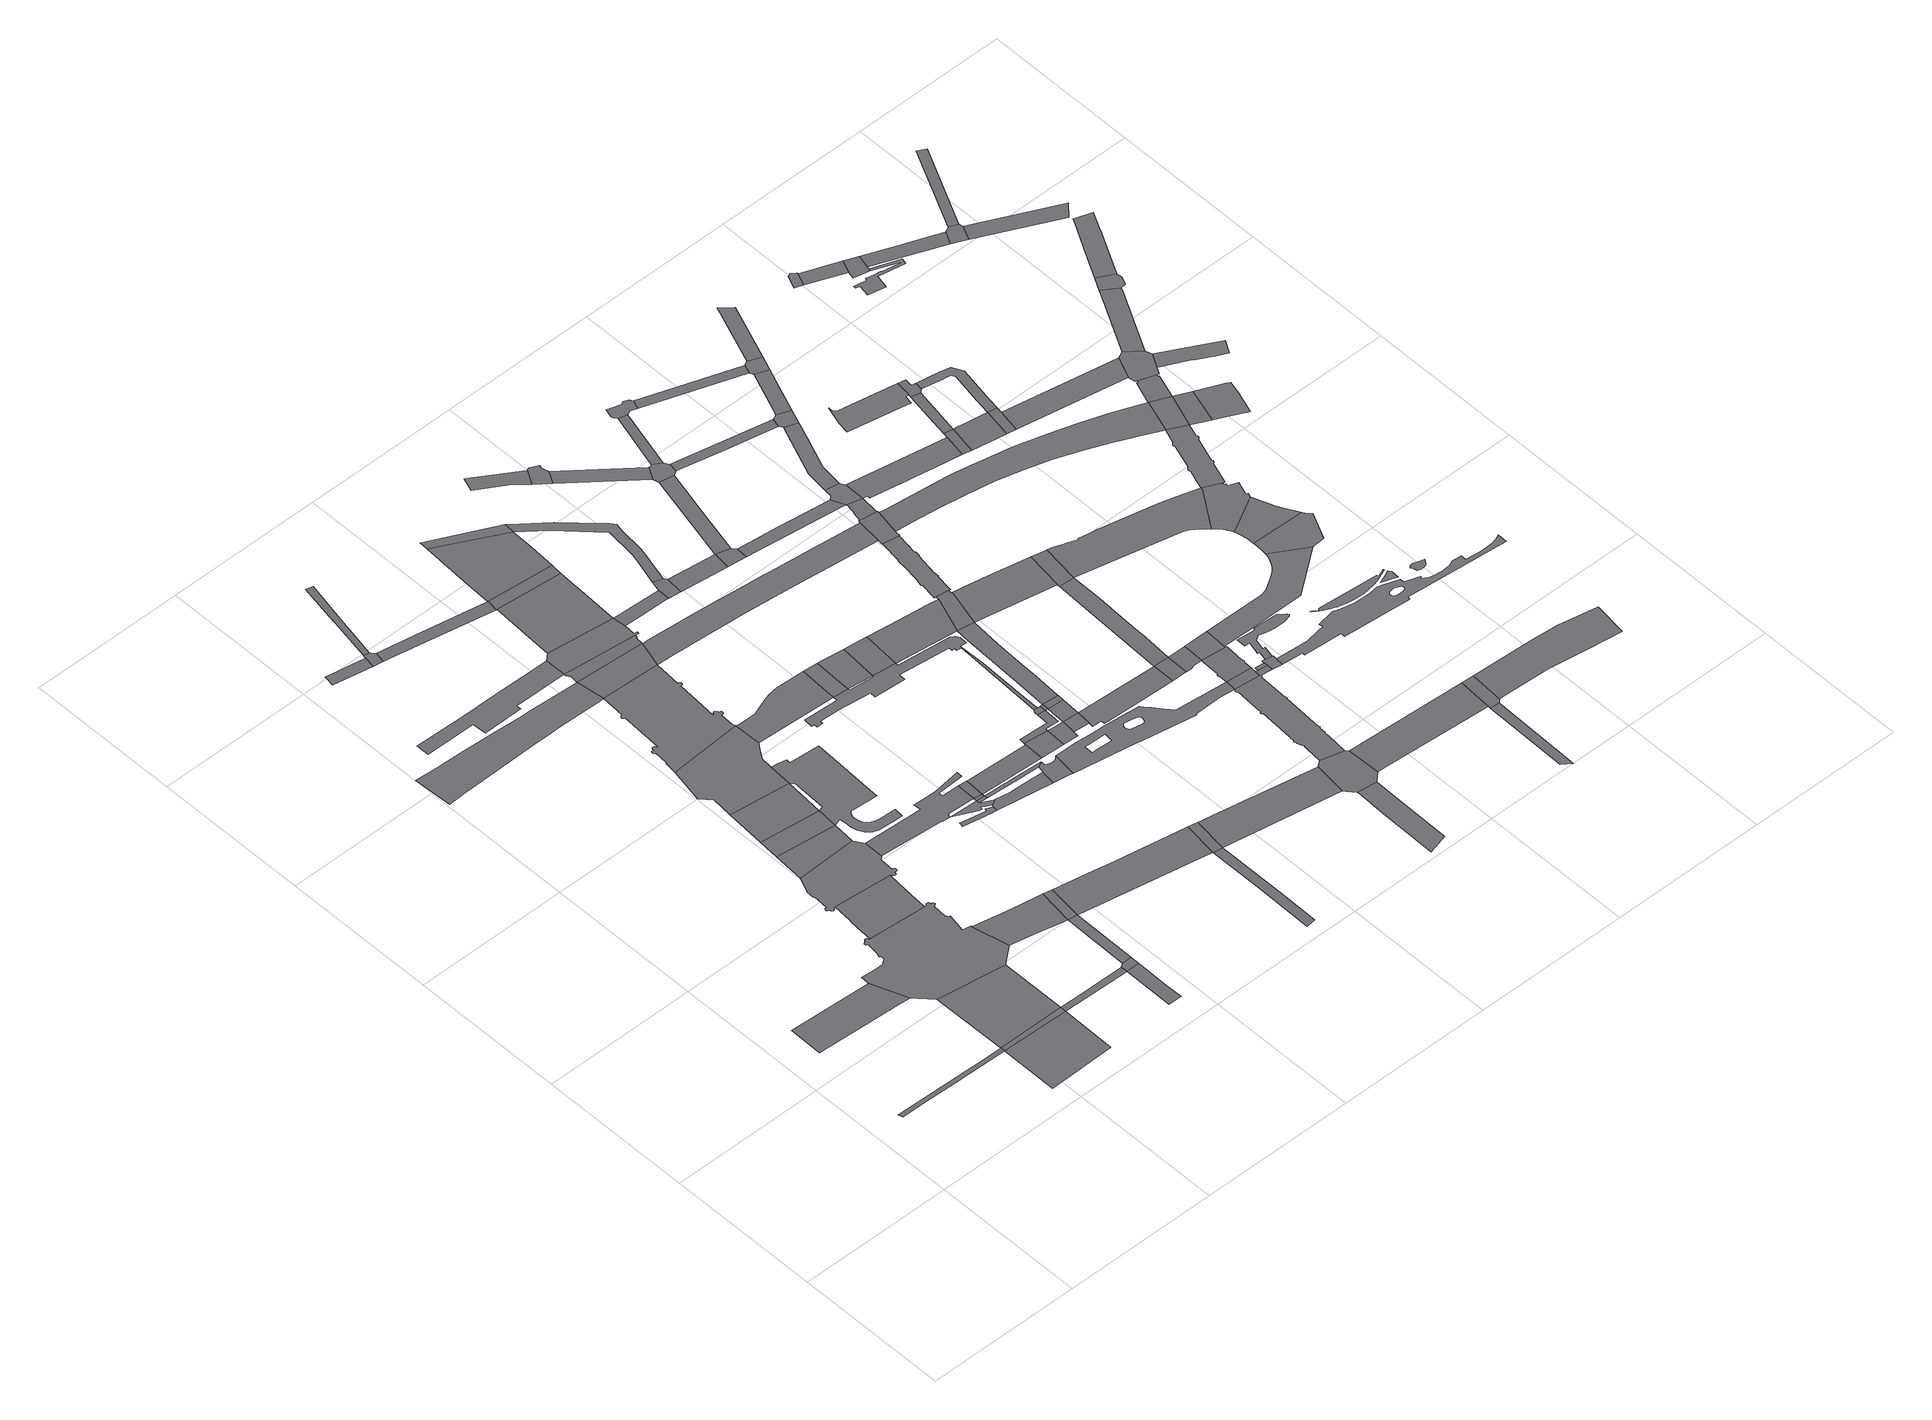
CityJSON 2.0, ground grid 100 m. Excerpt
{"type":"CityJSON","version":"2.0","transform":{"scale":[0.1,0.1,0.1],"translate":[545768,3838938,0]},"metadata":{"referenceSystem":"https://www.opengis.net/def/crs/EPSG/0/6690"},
"CityObjects":{
"road1":{"type":"Road","attributes":{"RoadStructureAttribute.sectionType":"1"},"geometry":[{"type":"MultiSurface","lod":"1","boundaries":[[[0,1,2,3,4,5,6,7,8,9]]]}]},
"road2":{"type":"Road","attributes":{"RoadStructureAttribute.sectionType":"1"},"geometry":[{"type":"MultiSurface","lod":"1","boundaries":[[[10,11,12,13,14,15,16,17,18]]]}]},
"road3":{"type":"Road","attributes":{"function":"2","RoadStructureAttribute.sectionType":"1"},"geometry":[{"type":"MultiSurface","lod":"1","boundaries":[[[8,19,20,21,22,23]]]}]},
"road4":{"type":"Road","geometry":[{"type":"MultiSurface","lod":"1","boundaries":[[[9,8,23,24]]]}]},
"road5":{"type":"Road","attributes":{"function":"2","RoadStructureAttribute.sectionType":"1"},"geometry":[{"type":"MultiSurface","lod":"1","boundaries":[[[25,26,27,9,24,28]]]}]},
"road6":{"type":"Road","geometry":[{"type":"MultiSurface","lod":"1","boundaries":[[[29,30,31,32,33,34,35,36,37,38,39,40,41,42,43,44,45,46,47,48,49,50,51,52,53,54,55,56,57,18,17,25,28,58,59,60,61,62,63,64,65,66,67,68,69,70,71,72,73,74,75,76,77,78,79,80,81,82,83,84,85,86,87,88,89,90]]]}]},
"road7":{"type":"Road","attributes":{"function":"2","RoadStructureAttribute.sectionType":"7"},"geometry":[{"type":"MultiSurface","lod":"1","boundaries":[[[91,92,93,94,95,90,89,96,97,98,99]]]}]},
"road8":{"type":"Road","attributes":{"RoadStructureAttribute.sectionType":"1"},"geometry":[{"type":"MultiSurface","lod":"1","boundaries":[[[100,101,24,23,102,103,104]]]}]},
"road9":{"type":"Road","attributes":{"function":"1","RoadStructureAttribute.sectionType":"7"},"geometry":[{"type":"MultiSurface","lod":"1","boundaries":[[[105,106,107,108,109,110,111,112,113,114,115,116,117,118,119,120]]]}]},
"road10":{"type":"Road","attributes":{"RoadStructureAttribute.sectionType":"1"},"geometry":[{"type":"MultiSurface","lod":"1","boundaries":[[[121,122,123,124,125,126,127]]]}]},
"road11":{"type":"Road","geometry":[{"type":"MultiSurface","lod":"1","boundaries":[[[128,129,130,131,132,133,134,135,136,137,138,139,140,141,142,143,144,145,146,147,148,149,150,151,152,153,154,155,156,91,99,157,158,159,160,161,162,163,164,165,166,167,168,169,170,171,172,173,174,175,176,177,178,179,180,181,182]]]}]},
"road12":{"type":"Road","attributes":{"function":"2","RoadStructureAttribute.sectionType":"1"},"geometry":[{"type":"MultiSurface","lod":"1","boundaries":[[[183,129,128,184]]]}]},
"road13":{"type":"Road","attributes":{"RoadStructureAttribute.sectionType":"1"},"geometry":[{"type":"MultiSurface","lod":"1","boundaries":[[[185,186,187,188,189,190,191,192,193,194,195,196,197,198,199,200]]]}]},
"road14":{"type":"Road","geometry":[{"type":"MultiSurface","lod":"1","boundaries":[[[201,202,203,127,126,204,205,206,207,208]]]}]},
"road15":{"type":"Road","attributes":{"RoadStructureAttribute.sectionType":"1"},"geometry":[{"type":"MultiSurface","lod":"1","boundaries":[[[103,209,210,211,212]]]}]},
"road16":{"type":"Road","geometry":[{"type":"MultiSurface","lod":"1","boundaries":[[[213,183,184,214]]]}]},
"road17":{"type":"Road","attributes":{"function":"3","RoadStructureAttribute.sectionType":"1"},"geometry":[{"type":"MultiSurface","lod":"1","boundaries":[[[215,216,217,61,60,218,219,220,221,222,223]]]}]},
"road18":{"type":"Road","geometry":[{"type":"MultiSurface","lod":"1","boundaries":[[[224,104,103,212,225]]]}]},
"road19":{"type":"Road","attributes":{"function":"2","RoadStructureAttribute.sectionType":"1"},"geometry":[{"type":"MultiSurface","lod":"1","boundaries":[[[226,213,214,227]]]}]},
"road20":{"type":"Road","attributes":{"RoadStructureAttribute.sectionType":"1"},"geometry":[{"type":"MultiSurface","lod":"1","boundaries":[[[228,229,230,231,201,208,232,233]]]}]},
"road21":{"type":"Road","attributes":{"RoadStructureAttribute.sectionType":"1"},"geometry":[{"type":"MultiSurface","lod":"1","boundaries":[[[234,235,224,225,236]]]}]},
"road22":{"type":"Road","geometry":[{"type":"MultiSurface","lod":"1","boundaries":[[[237,238,239,240,226,227,241,242,243,244]]]}]},
"road23":{"type":"Road","geometry":[{"type":"MultiSurface","lod":"1","boundaries":[[[223,222,234,236,245]]]}]},
"road24":{"type":"Road","attributes":{"RoadStructureAttribute.sectionType":"1"},"geometry":[{"type":"MultiSurface","lod":"1","boundaries":[[[246,205,204,247,248,249]]]}]},
"road25":{"type":"Road","geometry":[{"type":"MultiSurface","lod":"1","boundaries":[[[250,251,252,253,254,255,256,257,258,259,260,261,262,263,264,265,266,267,268,269,270,271,272,273,274,275,276,277,241,227,278,279,214,184]]]}]},
"road26":{"type":"Road","attributes":{"function":"2","RoadStructureAttribute.sectionType":"7"},"geometry":[{"type":"MultiSurface","lod":"1","boundaries":[[[119,280,281,282,283,284,285,286,287,288,289,290,291,292,293,294,295,296,297,298,299,300,301,302,303,304,305,306,307,308,309,310,311,312,313,238,237,314,315,316,317,318,319,320,321,322,323,324,325,326,327,328,329,330,331,332,333,334,335,336,337,338,339,340,341,342,343]]]}]},
"road27":{"type":"Road","geometry":[{"type":"MultiSurface","lod":"1","boundaries":[[[344,345,346,347,348,349,350,182,181,351,352,353,354,355,356,357,358,359,360,361]]]}]},
"road28":{"type":"Road","geometry":[{"type":"MultiSurface","lod":"1","boundaries":[[[120,119,343,362]]]}]},
"road29":{"type":"Road","geometry":[{"type":"MultiSurface","lod":"1","boundaries":[[[363,364,365,366,367,368,369,370,371]]]}]},
"road30":{"type":"Road","attributes":{"function":"2","RoadStructureAttribute.sectionType":"7"},"geometry":[{"type":"MultiSurface","lod":"1","boundaries":[[[199,372,373,374,375,376,377,378,120,362,379,380,381]]]}]},
"road31":{"type":"Road","geometry":[{"type":"MultiSurface","lod":"1","boundaries":[[[382,383,384,385,386,387,388,389,390,391,392]]]}]},
"road32":{"type":"Road","geometry":[{"type":"MultiSurface","lod":"1","boundaries":[[[393,200,199,381,394,395,396,397,398,399]]]}]},
"road33":{"type":"Road","attributes":{"function":"3","RoadStructureAttribute.sectionType":"1"},"geometry":[{"type":"MultiSurface","lod":"1","boundaries":[[[400,401,402,403,404,245,236,405,406,407]]]}]},
"road34":{"type":"Road","geometry":[{"type":"MultiSurface","lod":"1","boundaries":[[[392,391,408,409]]]}]},
"road35":{"type":"Road","attributes":{"RoadStructureAttribute.sectionType":"1"},"geometry":[{"type":"MultiSurface","lod":"1","boundaries":[[[360,392,409,410]]]}]},
"road36":{"type":"Road","geometry":[{"type":"MultiSurface","lod":"1","boundaries":[[[361,360,410,411]]]}]},
"road37":{"type":"Road","attributes":{"function":"2","RoadStructureAttribute.sectionType":"1"},"geometry":[{"type":"MultiSurface","lod":"1","boundaries":[[[412,413,393,399,414,415]]]}]},
"road38":{"type":"Road","attributes":{"RoadStructureAttribute.sectionType":"1"},"geometry":[{"type":"MultiSurface","lod":"1","boundaries":[[[416,417,418,419,420,421,237,244,422,423]]]}]},
"road39":{"type":"Road","geometry":[{"type":"MultiSurface","lod":"1","boundaries":[[[249,248,412,415,424]]]}]},
"road40":{"type":"Road","attributes":{"RoadStructureAttribute.sectionType":"1"},"geometry":[{"type":"MultiSurface","lod":"1","boundaries":[[[425,426,427,389,388,371,370,428,429,430]]]}]},
"road41":{"type":"Road","attributes":{"RoadStructureAttribute.sectionType":"1"},"geometry":[{"type":"MultiSurface","lod":"1","boundaries":[[[431,432,433,434,435,436]]]}]},
"road42":{"type":"Road","geometry":[{"type":"MultiSurface","lod":"1","boundaries":[[[437,438,439,440,409,408,441,442,443,444,445]]]}]},
"road43":{"type":"Road","attributes":{"function":"2","RoadStructureAttribute.sectionType":"1"},"geometry":[{"type":"MultiSurface","lod":"1","boundaries":[[[446,447,448,249,424,449,450,451]]]}]},
"road44":{"type":"Road","attributes":{"RoadStructureAttribute.sectionType":"1"},"geometry":[{"type":"MultiSurface","lod":"1","boundaries":[[[452,411,410,453,454]]]}]},
"road45":{"type":"Road","geometry":[{"type":"MultiSurface","lod":"1","boundaries":[[[455,446,451,456]]]}]},
"road46":{"type":"Road","attributes":{"RoadStructureAttribute.sectionType":"1"},"geometry":[{"type":"MultiSurface","lod":"1","boundaries":[[[457,458,399,398,459,460,461,462]]]}]},
"road47":{"type":"Road","geometry":[{"type":"MultiSurface","lod":"1","boundaries":[[[423,422,463,464]]]}]},
"road48":{"type":"Road","geometry":[{"type":"MultiSurface","lod":"1","boundaries":[[[407,406,431,436,465]]]}]},
"road49":{"type":"Road","geometry":[{"type":"MultiSurface","lod":"1","boundaries":[[[466,467,468,469,470,471,472,473,474,475,476,445,444,477,478,430,429,479,480,481]]]}]},
"road50":{"type":"Road","geometry":[{"type":"MultiSurface","lod":"1","boundaries":[[[422,482,483,484,485,486,487,488,489,490,491,492,493,494,495,496,497,498,499,500,501,502,503,504,505,506,507,508,509,510,511,512,513,514,515,516,463]]]}]},
"road51":{"type":"Road","attributes":{"RoadStructureAttribute.sectionType":"1"},"geometry":[{"type":"MultiSurface","lod":"1","boundaries":[[[517,518,464,463,513,519]]]}]},
"road52":{"type":"Road","geometry":[{"type":"MultiSurface","lod":"1","boundaries":[[[520,521,462,461,522,523,524,525,526,527]]]}]},
"road53":{"type":"Road","geometry":[{"type":"MultiSurface","lod":"1","boundaries":[[[528,454,453,529,530]]]}]},
"road54":{"type":"Road","attributes":{"RoadStructureAttribute.sectionType":"1"},"geometry":[{"type":"MultiSurface","lod":"1","boundaries":[[[531,532,533,534,535,536,537,538,539,456,451,540,541,542,543,520,527]]]}]},
"road55":{"type":"Road","geometry":[{"type":"MultiSurface","lod":"1","boundaries":[[[544,545,546,528,530,547,548,549]]]}]},
"road56":{"type":"Road","geometry":[{"type":"MultiSurface","lod":"1","boundaries":[[[519,513,512,550]]]}]},
"road57":{"type":"Road","attributes":{"RoadStructureAttribute.sectionType":"1"},"geometry":[{"type":"MultiSurface","lod":"1","boundaries":[[[530,529,551,552,553]]]}]},
"road58":{"type":"Road","attributes":{"RoadStructureAttribute.sectionType":"1"},"geometry":[{"type":"MultiSurface","lod":"1","boundaries":[[[524,523,554,555]]]}]},
"road59":{"type":"Road","attributes":{"function":"1","RoadStructureAttribute.sectionType":"7"},"geometry":[{"type":"MultiSurface","lod":"1","boundaries":[[[556,557,558,559,560,561,562,563,564,565,566,362,343,567,568,569,570,571,572,573]]]}]},
"road60":{"type":"Road","geometry":[{"type":"MultiSurface","lod":"1","boundaries":[[[501,574,544,549,575,502]]]}]},
"road61":{"type":"Road","attributes":{"function":"3","RoadStructureAttribute.sectionType":"1"},"geometry":[{"type":"MultiSurface","lod":"1","boundaries":[[[576,577,465,436,578,579,580]]]}]},
"road62":{"type":"Road","attributes":{"RoadStructureAttribute.sectionType":"1"},"geometry":[{"type":"MultiSurface","lod":"1","boundaries":[[[581,582,583,584,585,586]]]}]},
"road63":{"type":"Road","geometry":[{"type":"MultiSurface","lod":"1","boundaries":[[[553,552,587,588,589]]]}]},
"road64":{"type":"Road","geometry":[{"type":"MultiSurface","lod":"1","boundaries":[[[575,549,590,591]]]}]},
"road65":{"type":"Road","attributes":{"RoadStructureAttribute.sectionType":"1"},"geometry":[{"type":"MultiSurface","lod":"1","boundaries":[[[590,553,589,592]]]}]},
"road66":{"type":"Road","geometry":[{"type":"MultiSurface","lod":"1","boundaries":[[[591,590,592,593]]]}]},
"road67":{"type":"Road","geometry":[{"type":"MultiSurface","lod":"1","boundaries":[[[594,595,596,586,585,597,598,599,600,601,602]]]}]},
"road68":{"type":"Road","geometry":[{"type":"MultiSurface","lod":"1","boundaries":[[[555,554,603,604,605]]]}]},
"road69":{"type":"Road","geometry":[{"type":"MultiSurface","lod":"1","boundaries":[[[606,607,608,609,550,512,610,611]]]}]},
"road70":{"type":"Road","geometry":[{"type":"MultiSurface","lod":"1","boundaries":[[[612,613,614,615,616,617,618,619,620,621,622,623,624,625,626,627,628,629,630,481,480,631,632,633],[634,635,636,637,638,639,640,641,642,643,644,645,646,647,648,649,650,651,652,653,654],[655,656,657,658,659,660,661,662,663,664,665,666]]]}]},
"road71":{"type":"Road","attributes":{"RoadStructureAttribute.sectionType":"1"},"geometry":[{"type":"MultiSurface","lod":"1","boundaries":[[[610,667,668,669,591,593,670,671,672,673,674]]]}]},
"road72":{"type":"Road","attributes":{"RoadStructureAttribute.sectionType":"1"},"geometry":[{"type":"MultiSurface","lod":"1","boundaries":[[[675,676,677,678,679,680,681]]]}]},
"road73":{"type":"Road","attributes":{"RoadStructureAttribute.sectionType":"1"},"geometry":[{"type":"MultiSurface","lod":"1","boundaries":[[[682,683,589,588,684,685,686,687,688,689,690]]]}]},
"road74":{"type":"Road","attributes":{"RoadStructureAttribute.sectionType":"1"},"geometry":[{"type":"MultiSurface","lod":"1","boundaries":[[[691,692,555,605,693,694]]]}]},
"road75":{"type":"Road","attributes":{"RoadStructureAttribute.sectionType":"1"},"geometry":[{"type":"MultiSurface","lod":"1","boundaries":[[[598,597,695,696]]]}]},
"road76":{"type":"Road","geometry":[{"type":"MultiSurface","lod":"1","boundaries":[[[697,698,611,610,674,699,700,701]]]}]},
"road77":{"type":"Road","geometry":[{"type":"MultiSurface","lod":"1","boundaries":[[[702,580,579,703,675,681,704,705,706]]]}]},
"road78":{"type":"Road","attributes":{"RoadStructureAttribute.sectionType":"1"},"geometry":[{"type":"MultiSurface","lod":"1","boundaries":[[[707,708,604,603,709,710,711,712]]]}]},
"road79":{"type":"Road","geometry":[{"type":"MultiSurface","lod":"1","boundaries":[[[713,714,715,716,717,696,695,691,694,718,719,720,721,722,723]]]}]},
"road80":{"type":"Road","attributes":{"RoadStructureAttribute.sectionType":"7"},"geometry":[{"type":"MultiSurface","lod":"1","boundaries":[[[724,725,726,727,728,729,730,731,732,733,734,697,701,735,736,737,738,739,740,741,742,743,744,745,746,747]]]}]},
"road81":{"type":"Road","geometry":[{"type":"MultiSurface","lod":"1","boundaries":[[[748,690,689,749,750]]]}]},
"road82":{"type":"Road","attributes":{"RoadStructureAttribute.sectionType":"1"},"geometry":[{"type":"MultiSurface","lod":"1","boundaries":[[[751,713,723,752,753]]]}]},
"road83":{"type":"Road","geometry":[{"type":"MultiSurface","lod":"1","boundaries":[[[754,755,616,756,757,758,759,760,761,762,763,764,765,766,767,768,769,770,771,772,773,774,775,776,777,702,706,778,779,780,781,782,783,784,785,786,787,788,789,790,791,792,793,794,795,796,797,798,799]]]}]},
"road84":{"type":"Road","attributes":{"RoadStructureAttribute.sectionType":"1"},"geometry":[{"type":"MultiSurface","lod":"1","boundaries":[[[800,801,802,699,674,803,804,805]]]}]},
"road85":{"type":"Road","attributes":{"RoadStructureAttribute.sectionType":"1"},"geometry":[{"type":"MultiSurface","lod":"1","boundaries":[[[750,749,806,807,808,809]]]}]},
"road86":{"type":"Road","geometry":[{"type":"MultiSurface","lod":"1","boundaries":[[[810,573,572,811,812,724,747,813,814,815,816,817,818]]]}]},
"road87":{"type":"Road","geometry":[{"type":"MultiSurface","lod":"1","boundaries":[[[617,616,755,819,754,820]]]}]},
"road88":{"type":"Road","attributes":{"RoadStructureAttribute.sectionType":"1"},"geometry":[{"type":"MultiSurface","lod":"1","boundaries":[[[821,822,823,824,748,750,825,826,827,828,829]]]}]},
"road89":{"type":"Road","attributes":{"RoadStructureAttribute.sectionType":"7"},"geometry":[{"type":"MultiSurface","lod":"1","boundaries":[[[808,830,831,832,833,834,835,836,617,820,837,838,839,840,841,842,843]]]}]},
"road90":{"type":"Road","geometry":[{"type":"MultiSurface","lod":"1","boundaries":[[[844,845,846,847,848,849,751,753,850,851,852,853,854,855,856]]]}]},
"road91":{"type":"Road","attributes":{"RoadStructureAttribute.sectionType":"7"},"geometry":[{"type":"MultiSurface","lod":"1","boundaries":[[[711,857,858,859,860,818,817,861,862,863,864,865]]]}]},
"road92":{"type":"Road","geometry":[{"type":"MultiSurface","lod":"1","boundaries":[[[866,867,868,869,712,711,865,870,871]]]}]},
"road93":{"type":"Road","attributes":{"RoadStructureAttribute.sectionType":"1"},"geometry":[{"type":"MultiSurface","lod":"1","boundaries":[[[721,720,872,873,874]]]}]},
"road94":{"type":"Road","geometry":[{"type":"MultiSurface","lod":"1","boundaries":[[[809,808,843,875,876]]]}]},
"road95":{"type":"Road","geometry":[{"type":"MultiSurface","lod":"1","boundaries":[[[877,878,799,879]]]}]},
"road96":{"type":"Road","attributes":{"function":"3","RoadStructureAttribute.sectionType":"1"},"geometry":[{"type":"MultiSurface","lod":"1","boundaries":[[[705,704,880,881,882]]]}]},
"road97":{"type":"Road","geometry":[{"type":"MultiSurface","lod":"1","boundaries":[[[883,879,799,798,884,885,886,887,888,889]]]}]},
"road98":{"type":"Road","geometry":[{"type":"MultiSurface","lod":"1","boundaries":[[[890,805,804,821,829,891]]]}]},
"road99":{"type":"Road","attributes":{"RoadStructureAttribute.sectionType":"1"},"geometry":[{"type":"MultiSurface","lod":"1","boundaries":[[[892,893,894,866,871,895,896,897]]]}]},
"road100":{"type":"Road","attributes":{"RoadStructureAttribute.sectionType":"1"},"geometry":[{"type":"MultiSurface","lod":"1","boundaries":[[[898,899,900,901,902,903,904,905,906,907,908,909,910,911,912,913,914,915,916,917,918,919,920,921,889,888]]]}]},
"road101":{"type":"Road","attributes":{"RoadStructureAttribute.sectionType":"1"},"geometry":[{"type":"MultiSurface","lod":"1","boundaries":[[[854,853,922,923]]]}]},
"road102":{"type":"Road","attributes":{"RoadStructureAttribute.sectionType":"1"},"geometry":[{"type":"MultiSurface","lod":"1","boundaries":[[[924,925,926,927]]]}]},
"road103":{"type":"Road","geometry":[{"type":"MultiSurface","lod":"1","boundaries":[[[928,929,874,873,930,892,897,931]]]}]},
"road104":{"type":"Road","attributes":{"RoadStructureAttribute.sectionType":"1"},"geometry":[{"type":"MultiSurface","lod":"1","boundaries":[[[932,870,865,933,934,935,936,937,938,939,940]]]}]},
"road105":{"type":"Road","geometry":[{"type":"MultiSurface","lod":"1","boundaries":[[[941,882,881,942,924,927,943,944,945,946]]]}]},
"road106":{"type":"Road","attributes":{"RoadStructureAttribute.sectionType":"1"},"geometry":[{"type":"MultiSurface","lod":"1","boundaries":[[[947,928,931,948]]]}]},
"road107":{"type":"Road","attributes":{"RoadStructureAttribute.sectionType":"1"},"geometry":[{"type":"MultiSurface","lod":"1","boundaries":[[[949,950,951,952,953,954,955,956,957,958,959,876,875,960,961,962,963,964]]]}]},
"road108":{"type":"Road","attributes":{"RoadStructureAttribute.sectionType":"1"},"geometry":[{"type":"MultiSurface","lod":"1","boundaries":[[[965,966,967,968,969,970,971,972,973,974,975,976,977,978,979,980,891,829,981,982,983,984,985,986,987,988]]]}]},
"road109":{"type":"Road","geometry":[{"type":"MultiSurface","lod":"1","boundaries":[[[989,923,922,947,948,990]]]}]},
"road110":{"type":"Road","geometry":[{"type":"MultiSurface","lod":"1","boundaries":[[[991,992,993,994,995,996,997,998,999,1000,1001]]]}]},
"road111":{"type":"Road","geometry":[{"type":"MultiSurface","lod":"1","boundaries":[[[1002,940,939,1003,1004]]]}]},
"road112":{"type":"Road","attributes":{"function":"1","RoadStructureAttribute.sectionType":"7"},"geometry":[{"type":"MultiSurface","lod":"1","boundaries":[[[1005,1006,1007,1008,1009,1010,1011,1012,1013,1014,1015,1016,1017,815,814,1018,1019,1020,1021,1022,1023,1024,1025,1026,1027,1028,1029,1030,1031,1032]]]}]},
"road113":{"type":"Road","geometry":[{"type":"MultiSurface","lod":"1","boundaries":[[[1033,1034,1035,1036,1037,1038,1039,1040,1041,1042,1043,1044,1045,1046,1047,1048,1049,1050,1051,1052,1053,1054,1055,1056,1057,1058]]]}]},
"road114":{"type":"Road","attributes":{"RoadStructureAttribute.sectionType":"1"},"geometry":[{"type":"MultiSurface","lod":"1","boundaries":[[[1059,1060,989,990,1061]]]}]},
"road115":{"type":"Road","attributes":{"RoadStructureAttribute.sectionType":"1"},"geometry":[{"type":"MultiSurface","lod":"1","boundaries":[[[1062,1063,1002,1004,1064,1065]]]}]},
"road116":{"type":"Road","attributes":{"RoadStructureAttribute.sectionType":"1"},"geometry":[{"type":"MultiSurface","lod":"1","boundaries":[[[1066,1067,1068,1069,1004,1003,1070,1071,1072]]]}]},
"road117":{"type":"Road","geometry":[{"type":"MultiSurface","lod":"1","boundaries":[[[1073,1074,1075,1076,1077,1078,1079,1080,1081,1082,1083,1084,1085,1086,1087,1088,1089,1090,1091,1092,1093,1094,1095,1096,1097,1098,1099,1100,1101,1102,1103,1104,1105,1106,1107,1108,1109,1110,886,885,1111,1112,1113,1114,1115,1116,1117],[1118,1119,1120,1121,1122,1123,1124,1125,1126,1127,1128,1129,1130,1131,1132,1133,1134,1135,1136,1137,1138,1139,1140,1141,1142,1143,1144,1145]]]}]},
"road118":{"type":"Road","geometry":[{"type":"MultiSurface","lod":"1","boundaries":[[[1146,1147,1001,1000,1062,1065,1148,1149]]]}]},
"road119":{"type":"Road","attributes":{"function":"3","RoadStructureAttribute.sectionType":"1"},"geometry":[{"type":"MultiSurface","lod":"1","boundaries":[[[1150,1151,946,945,1152,1153,1154,1155]]]}]},
"road120":{"type":"Road","geometry":[{"type":"MultiSurface","lod":"1","boundaries":[[[1072,1071,1156,1157,1158]]]}]},
"road121":{"type":"Road","geometry":[{"type":"MultiSurface","lod":"1","boundaries":[[[1159,1160,1161,1162,1163]]]}]},
"road122":{"type":"Road","geometry":[{"type":"MultiSurface","lod":"1","boundaries":[[[1164,1165,1166,949,964,1167,1168,1169,1170]]]}]},
"road123":{"type":"Road","geometry":[{"type":"MultiSurface","lod":"1","boundaries":[[[1171,988,987,1172,1173,1174,1175,1176,1177,1178,1179,1180,1181,1182,1183,1184,1185,1186,1187,1188,1189,1190]]]}]},
"road124":{"type":"Road","attributes":{"RoadStructureAttribute.sectionType":"1"},"geometry":[{"type":"MultiSurface","lod":"1","boundaries":[[[1191,1192,1193,1194,1195,1196,1149,1148,1197,1198,1199,1200,1201,1202,1072,1158]]]}]},
"road125":{"type":"Road","attributes":{"RoadStructureAttribute.sectionType":"1"},"geometry":[{"type":"MultiSurface","lod":"1","boundaries":[[[1203,1204,1205,1177,1176,1206,1207,1208,1209,1164,1170]]]}]},
"road126":{"type":"Road","geometry":[{"type":"MultiSurface","lod":"1","boundaries":[[[1210,1211,1212,1213,1214,1215,1216,1217,1218,1219,1220,1221,1222,1223,1224,1225]]]}]},
"road127":{"type":"Road","attributes":{"RoadStructureAttribute.sectionType":"7"},"geometry":[{"type":"MultiSurface","lod":"1","boundaries":[[[1031,1226,1227,1228,1229,1230,1231,1232,1233,1234,1235,1236,1237,1238,1239,1240,1171,1190,1241,1242,1243,1244,1245,1246,1247,1248,1249,1250,1251,1252,1253,1254,1255]]]}]},
"road128":{"type":"Road","geometry":[{"type":"MultiSurface","lod":"1","boundaries":[[[1256,1257,1258,1259,1260,1261,1262]]]}]},
"road129":{"type":"Road","attributes":{"RoadStructureAttribute.sectionType":"1"},"geometry":[{"type":"MultiSurface","lod":"1","boundaries":[[[1157,1156,1263,1264]]]}]},
"road130":{"type":"Road","attributes":{"RoadStructureAttribute.sectionType":"1"},"geometry":[{"type":"MultiSurface","lod":"1","boundaries":[[[1265,1266,1261,1260,1267,1268]]]}]},
"road131":{"type":"Road","geometry":[{"type":"MultiSurface","lod":"1","boundaries":[[[1032,1031,1255,1269]]]}]},
"road132":{"type":"Road","attributes":{"function":"1","RoadStructureAttribute.sectionType":"7"},"geometry":[{"type":"MultiSurface","lod":"1","boundaries":[[[1270,1269,1255,1271,1272,1273,1274]]]}]},
"road133":{"type":"Road","geometry":[{"type":"MultiSurface","lod":"1","boundaries":[[[1268,1267,1275,1276,1277,1278,1279,1280]]]}]},
"road134":{"type":"Road","geometry":[{"type":"MultiSurface","lod":"1","boundaries":[[[1281,1282,1283,1284,1285,1286,1287,1288,1289,1290,1291,1292,1293,1294,1295,1278,1277]]]}]},
"road135":{"type":"Road","attributes":{"RoadStructureAttribute.sectionType":"7"},"geometry":[{"type":"MultiSurface","lod":"1","boundaries":[[[1296,1297,1298,1032,1269,1299,1300,1301]]]}]},
"road136":{"type":"Road","geometry":[{"type":"MultiSurface","lod":"1","boundaries":[[[1302,1303,1274,1273,1304,1305,1306,1307,1308,1309]]]}]},
"road137":{"type":"Road","geometry":[{"type":"MultiSurface","lod":"1","boundaries":[[[1310,1264,1263,1311,1296,1301,1312,1313,1314,1315]]]}]},
"road138":{"type":"Road","attributes":{"RoadStructureAttribute.sectionType":"1"},"geometry":[{"type":"MultiSurface","lod":"1","boundaries":[[[1316,1317,1280,1279,1318,1319]]]}]},
"road139":{"type":"Road","attributes":{"RoadStructureAttribute.sectionType":"1"},"geometry":[{"type":"MultiSurface","lod":"1","boundaries":[[[1314,1313,1320,1321,1322,1323,1324,1325,1326]]]}]},
"road140":{"type":"Road","attributes":{"RoadStructureAttribute.sectionType":"1"},"geometry":[{"type":"MultiSurface","lod":"1","boundaries":[[[1327,1328,1310,1315,1329,1330,1331,1332]]]}]},
"road141":{"type":"Road","geometry":[{"type":"MultiSurface","lod":"1","boundaries":[[[1333,1334,1335,1319,1318,1336,1337,1338,1339]]]}]},
"road142":{"type":"Road","geometry":[{"type":"MultiSurface","lod":"1","boundaries":[[[1340,1327,1332,1341,1342,1343,1344]]]}]},
"road143":{"type":"Road","attributes":{"RoadStructureAttribute.sectionType":"1"},"geometry":[{"type":"MultiSurface","lod":"1","boundaries":[[[1345,1333,1339,1346]]]}]},
"road144":{"type":"Road","attributes":{"RoadStructureAttribute.sectionType":"1"},"geometry":[{"type":"MultiSurface","lod":"1","boundaries":[[[1337,1336,1347,1348]]]}]},
"road145":{"type":"Road","attributes":{"RoadStructureAttribute.sectionType":"1"},"geometry":[{"type":"MultiSurface","lod":"1","boundaries":[[[1349,1350,1351,1352,1340,1344,1353,1354,1355,1356]]]}]}
},
"vertices":[
[774,557,0],[685,559,0],[391,566,0],[198,571,0],[207,542,0],[381,538,0],[576,533,0],[774,528,0],[935,527,0],[935,554,0],
[209,1413,0],[203,1189,0],[209,1189,0],[768,1160,0],[783,1160,0],[818,1157,0],[823,1157,0],[831,1157,0],[746,1385,0],
[933,168,0],[933,149,0],[1367,159,0],[1370,460,0],[1372,516,0],
[1372,555,0],
[931,1049,0],[932,1014,0],[935,560,0],[1373,986,0],
[968,1621,0],[967,1627,0],[965,1631,0],[962,1635,0],[956,1635,0],[951,1634,0],[946,1631,0],[944,1627,0],[944,1621,0],[939,1621,0],[935,1620,0],[930,1617,0],[928,1613,0],[927,1608,0],[928,1604,0],[932,1598,0],[938,1596,0],[930,1502,0],[923,1502,0],[923,1488,0],[930,1488,0],[929,1459,0],[912,1448,0],[896,1436,0],[831,1438,0],[765,1442,0],[748,1443,0],[747,1412,0],[747,1398,0],[1378,990,0],[1413,1019,0],[1483,1076,0],[1432,1313,0],[1433,1321,0],[1379,1332,0],[1404,1452,0],[1388,1452,0],[1388,1466,0],[1380,1466,0],[1388,1563,0],[1393,1563,0],[1397,1564,0],[1402,1568,0],[1404,1571,0],[1404,1574,0],[1404,1578,0],[1401,1583,0],[1396,1586,0],[1388,1587,0],[1388,1591,0],[1388,1595,0],[1387,1599,0],[1385,1602,0],[1380,1604,0],[1375,1605,0],[1372,1604,0],[1369,1602,0],[1367,1601,0],[1364,1598,0],[1363,1591,0],[1350,1593,0],[977,1619,0],
[999,1919,0],[989,1791,0],[989,1785,0],[984,1724,0],[977,1624,0],[1358,1711,0],[1359,1729,0],[1361,1757,0],[1372,1888,0],
[1450,554,0],[1448,554,0],[1449,515,0],[1813,507,0],[1810,550,0],
[1019,4072,0],[794,4085,0],[739,4087,0],[564,4097,0],[344,4110,0],[126,4120,0],[4,4127,0],[15,3875,0],[136,3881,0],[356,3885,0],[621,3890,0],[741,3889,0],[841,3890,0],[1119,3883,0],[1148,3882,0],[1127,4066,0],
[420,4968,0],[299,4990,0],[255,4999,0],[173,5014,0],[162,4944,0],[412,4897,0],[425,4967,0],
[1398,2211,0],[1010,2199,0],[968,2102,0],[964,2062,0],[964,2060,0],[964,2048,0],[972,2047,0],[964,1947,0],[960,1947,0],[957,1947,0],[953,1947,0],[949,1943,0],[948,1940,0],[947,1935,0],[948,1931,0],[950,1927,0],[957,1924,0],[964,1923,0],[964,1917,0],[964,1912,0],[967,1908,0],[970,1905,0],[973,1903,0],[977,1903,0],[982,1905,0],[985,1907,0],[986,1908,0],[988,1913,0],[989,1920,0],[1382,1887,0],[1382,1881,0],[1383,1878,0],[1386,1873,0],[1390,1871,0],[1397,1871,0],[1402,1873,0],[1404,1875,0],[1406,1879,0],[1407,1889,0],[1418,1888,0],[1421,1889,0],[1423,1890,0],[1426,1893,0],[1427,1901,0],[1427,1907,0],[1422,1912,0],[1418,1913,0],[1411,1914,0],[1417,2009,0],[1427,2010,0],[1427,2021,0],[1431,2021,0],[1435,2021,0],[1435,2025,0],[1437,2151,0],
[1025,2401,0],[1410,2357,0],
[1116,4294,0],[947,4296,0],[737,4298,0],[511,4301,0],[182,4307,0],[182,4222,0],[511,4220,0],[513,4156,0],[514,4129,0],[739,4130,0],[771,4130,0],[771,4160,0],[1024,4159,0],[1110,4158,0],[1115,4158,0],[1117,4294,0],
[430,4991,0],[427,4978,0],[426,4972,0],[476,4886,0],[489,4957,0],[485,4961,0],[469,4979,0],[464,4985,0],
[1811,176,0],[1895,175,0],[1895,275,0],[1897,507,0],
[1036,2537,0],[1421,2492,0],
[1724,1257,0],[1583,1284,0],[1483,1303,0],[1580,1060,0],[1705,1033,0],[1742,1022,0],[1813,1007,0],[1842,1001,0],[1872,1231,0],
[1835,567,0],[1898,566,0],
[1056,2796,0],[1442,2751,0],
[537,5557,0],[492,5324,0],[483,5274,0],[482,5269,0],[522,5266,0],[580,5545,0],
[1842,997,0],[1835,570,0],[1901,992,0],
[1523,3254,0],[1055,3224,0],[1008,3002,0],[1067,2936,0],[1454,2902,0],[1461,2982,0],[1501,3041,0],[1528,3080,0],
[1931,1220,0],
[731,4912,0],[732,4838,0],[1176,4753,0],[1185,4826,0],
[1459,2372,0],[1464,2337,0],[1462,2292,0],[1470,2254,0],[1493,2215,0],[1525,2185,0],[1560,2173,0],[1698,2164,0],[1720,2164,0],[1724,2224,0],[1707,2224,0],[1622,2228,0],[1597,2231,0],[1562,2245,0],[1537,2270,0],[1524,2300,0],[1519,2330,0],[1522,2345,0],[1531,2360,0],[1536,2370,0],[1546,2375,0],[1556,2375,0],[1558,2375,0],[1720,2364,0],[1745,2844,0],[1549,2859,0],[1551,2885,0],[1496,2899,0],[1467,2729,0],[1455,2502,0],
[1146,3848,0],[1137,3726,0],[1129,3726,0],[1124,3722,0],[1122,3719,0],[1119,3714,0],[1120,3709,0],[1123,3705,0],[1128,3701,0],[1135,3701,0],[1117,3425,0],[1107,3426,0],[1107,3431,0],[1106,3436,0],[1104,3440,0],[1100,3442,0],[1094,3442,0],[1088,3441,0],[1084,3437,0],[1082,3432,0],[1081,3423,0],[1075,3424,0],[1069,3423,0],[1066,3420,0],[1064,3416,0],[1064,3411,0],[1064,3406,0],[1067,3403,0],[1073,3400,0],[1077,3400,0],[1070,3312,0],[1069,3305,0],[1062,3305,0],[1062,3292,0],[1522,3268,0],[1517,3269,0],[1517,3276,0],[1522,3366,0],[1531,3365,0],[1536,3366,0],[1540,3371,0],[1541,3378,0],[1541,3383,0],[1538,3387,0],[1532,3390,0],[1523,3390,0],[1524,3399,0],[1522,3404,0],[1519,3408,0],[1513,3410,0],[1508,3409,0],[1503,3407,0],[1499,3401,0],[1498,3395,0],[1490,3396,0],[1510,3670,0],[1518,3669,0],[1523,3671,0],[1528,3675,0],[1529,3682,0],[1527,3691,0],[1520,3694,0],[1512,3694,0],[1526,3868,0],
[1977,2124,0],[1976,2151,0],[2150,2161,0],[2153,2199,0],[1973,2172,0],[1823,2180,0],[1824,2132,0],[1849,1991,0],[1849,1986,0],[1896,1983,0],[1899,1988,0],[1904,2000,0],[1907,2002,0],[1913,2007,0],[1914,2008,0],[2069,2000,0],[2085,1998,0],[2088,2119,0],
[1575,4039,0],
[2078,1898,0],[2072,1882,0],[1938,1910,0],[1908,1916,0],[1907,1909,0],[1903,1886,0],[2085,1853,0],[2114,1849,0],[2118,1880,0],
[1115,4142,0],[1123,4142,0],[1123,4137,0],[1125,4137,0],[1125,4128,0],[1132,4127,0],[1130,4099,0],[1580,4092,0],[1587,4091,0],[1587,4107,0],
[1903,1981,0],[2049,1912,0],[2061,1907,0],[2064,1913,0],[2070,1924,0],[2091,1913,0],[2126,1896,0],[2164,1913,0],[2160,1915,0],[2083,1952,0],[2084,1973,0],
[1156,4331,0],[1612,4105,0],[1613,4119,0],[1596,4121,0],[1592,4125,0],[1596,4196,0],[1588,4278,0],
[2665,1084,0],[2444,1124,0],[2319,1145,0],[2192,1169,0],[2023,1202,0],[1911,990,0],[2746,836,0],[2775,1063,0],
[2140,1949,0],[2141,1969,0],
[2141,1988,0],
[2145,2116,0],
[1182,4752,0],[1166,4516,0],[1601,4520,0],[1612,4713,0],
[2052,3302,0],[1879,3311,0],[1814,3302,0],[1772,3289,0],[1662,3248,0],[1545,3251,0],[2049,3053,0],[2062,3301,0],
[1617,4787,0],
[2348,1894,0],[2300,1896,0],[2258,1898,0],[2250,1827,0],[2475,1791,0],[2485,1885,0],
[2746,830,0],[2745,486,0],[2740,92,0],[2802,99,0],[2805,338,0],[2808,824,0],
[2451,1952,0],[2347,1959,0],[2291,1963,0],[2261,1964,0],[2290,1940,0],[2331,1938,0],[2333,1938,0],[2498,1929,0],[2532,1947,0],
[1213,5330,0],[1194,4989,0],[1185,4829,0],[1628,4964,0],[1633,5095,0],[1633,5108,0],
[2156,2115,0],[2554,1967,0],[2558,2096,0],
[1217,5390,0],[1641,5179,0],
[1906,4263,0],[1593,4278,0],[1715,4192,0],[1885,4187,0],[1904,4185,0],[1906,4264,0],
[2146,3044,0],[2156,3294,0],
[2837,1051,0],
[2607,1915,0],[2601,1910,0],[2592,1906,0],[2575,1905,0],[2559,1907,0],[2548,1911,0],[2543,1913,0],[2536,1919,0],[2532,1922,0],[2530,1927,0],[2531,1934,0],[2495,1894,0],[2493,1892,0],[2570,1776,0],[2600,1770,0],[2618,1927,0],
[2049,3024,0],[2007,3027,0],[1822,3035,0],[1818,2974,0],[1837,2973,0],[1838,2953,0],[1875,2951,0],[1875,2971,0],[2005,2964,0],[2055,2960,0],[2215,2940,0],[2213,2900,0],[2416,2890,0],[2418,2934,0],[2748,2897,0],[2748,2873,0],[2766,2872,0],[2766,2855,0],[2796,2850,0],[2767,2252,0],[2789,2252,0],[2793,2405,0],[2803,2692,0],[2798,2862,0],[2840,2861,0],[2843,2875,0],[2843,2913,0],[2830,2935,0],[2807,2952,0],[2460,2991,0],[2461,3007,0],[2310,3025,0],[2305,3017,0],[2300,3016,0],[2155,3033,0],
[2236,3285,0],[2189,3291,0],[2331,3273,0],
[1923,4327,0],[1914,4292,0],[1911,4185,0],[1984,4176,0],[1997,4290,0],[1995,4293,0],[1989,4301,0],[1983,4310,0],
[2560,2110,0],[2710,1960,0],[2714,2089,0],
[2039,4524,0],[2045,4548,0],[2065,4725,0],[2076,4773,0],[2048,4807,0],[2019,4833,0],[1843,5012,0],[1656,5167,0],[1647,5174,0],[1785,4985,0],[2008,4755,0],[1986,4555,0],[1977,4524,0],
[2756,2213,0],[2753,2135,0],[2563,2145,0],[2716,2107,0],[2803,2105,0],[2807,2210,0],
[2482,3254,0],
[2806,1955,0],[2809,1989,0],[2821,2083,0],
[2293,4139,0],[2307,4251,0],
[3019,3894,0],[2773,3922,0],[2475,3956,0],[2432,3961,0],[2400,3964,0],[2227,3981,0],[1997,4004,0],[1912,4013,0],[1800,4022,0],[1634,4035,0],[1584,4038,0],[1634,3863,0],[1866,3848,0],[2144,3826,0],[2427,3796,0],[3010,3732,0],[3012,3732,0],[3030,3893,0],
[2757,2237,0],[2809,2251,0],
[2929,1034,0],[2859,1047,0],[2816,822,0],[3559,694,0],[3585,911,0],
[1719,5568,0],[1710,5574,0],[1680,5486,0],[1853,5377,0],[1946,5298,0],[1998,5389,0],
[2912,1982,0],[2916,1982,0],[2923,2077,0],
[2827,2208,0],[2827,2250,0],
[2930,2200,0],
[2932,2242,0],
[2018,5397,0],[2006,5392,0],[2005,5392,0],[2032,5226,0],[2077,5304,0],[2067,5339,0],[2065,5346,0],[2070,5363,0],[2073,5372,0],
[2416,4124,0],[2420,4200,0],[2398,4226,0],
[2937,3199,0],[2859,3210,0],[2857,3210,0],[2632,3236,0],[2865,2960,0],[2950,3195,0],
[3036,1693,0],[3373,1633,0],[3378,1641,0],[3553,1643,0],[3652,1632,0],[3657,1701,0],[3319,1734,0],[3275,1788,0],[3273,1790,0],[3235,1838,0],[3207,1873,0],[3194,1888,0],[3119,1896,0],[2952,1913,0],[2937,1912,0],[2885,1914,0],[2874,1914,0],[2819,1919,0],[2767,1923,0],[2770,1740,0],[2776,1739,0],[2999,1700,0],[3036,1807,0],[3031,1818,0],[3031,1822,0],[3031,1829,0],[3035,1840,0],[3045,1849,0],[3055,1852,0],[3082,1847,0],[3099,1844,0],[3130,1838,0],[3140,1830,0],[3145,1821,0],[3147,1811,0],[3146,1809,0],[3144,1800,0],[3138,1790,0],[3127,1784,0],[3118,1783,0],[3077,1791,0],[3070,1792,0],[3047,1797,0],[2917,1832,0],[2915,1807,0],[2829,1811,0],[2827,1811,0],[2778,1813,0],[2779,1848,0],[2780,1868,0],[2820,1866,0],[2845,1865,0],[2861,1864,0],[2895,1863,0],[2920,1861,0],
[2858,2870,0],[2850,2693,0],[2835,2405,0],[2933,2253,0],[2943,2424,0],[2949,2571,0],[2958,2741,0],[2974,2943,0],
[3612,631,0],[3612,624,0],[3606,423,0],[3598,40,0],[3728,75,0],[3733,350,0],[3739,617,0],
[2951,2075,0],[2927,2077,0],[2913,1950,0],[2975,1946,0],[2975,1939,0],[2974,1924,0],[3261,1910,0],[3452,1905,0],[3454,2050,0],
[2452,4845,0],[2375,4528,0],[2472,4529,0],[2545,4826,0],
[2441,4882,0],[2487,4962,0],
[2954,3217,0],[2953,3206,0],[3040,3185,0],[3032,3184,0],[3036,3206,0],
[3624,939,0],[3575,675,0],[3793,667,0],[3786,884,0],[3770,901,0],
[2698,4168,0],[2425,4200,0],[3033,4049,0],[3037,4048,0],[3071,4039,0],[3029,4126,0],
[2513,4969,0],[2508,4964,0],[2500,4962,0],[2499,4961,0],[2493,4960,0],[2561,4836,0],[2571,4842,0],[2574,4844,0],[2584,4904,0],[2581,4904,0],[2564,4933,0],
[3013,3697,0],[2992,3552,0],[2989,3551,0],[2984,3517,0],[2986,3515,0],[2965,3370,0],[2961,3369,0],[2955,3335,0],[2960,3334,0],[2944,3231,0],[2942,3220,0],[3047,3205,0],[3047,3207,0],[3048,3216,0],[3049,3220,0],[3063,3319,0],[3067,3318,0],[3071,3353,0],[3068,3354,0],[3091,3502,0],[3096,3502,0],[3101,3535,0],[3095,3537,0],[3117,3681,0],
[3454,2051,0],[3551,1903,0],[3553,2047,0],
[2614,5336,0],[2567,4943,0],[2670,5321,0],
[3820,1649,0],[3822,1615,0],[3652,1627,0],[3647,1625,0],[3644,1620,0],[3648,1611,0],[3652,1607,0],[3643,1455,0],[3640,1418,0],[3635,1415,0],[3633,1408,0],[3636,1400,0],[3640,1398,0],[3625,1142,0],[3619,1137,0],[3618,1134,0],[3619,1127,0],[3623,1123,0],[3622,1112,0],[3633,1084,0],[3641,1083,0],[3634,1069,0],[3634,1061,0],[3633,1041,0],[3782,1043,0],[3781,1054,0],[3781,1060,0],[3781,1070,0],[3787,1069,0],[3789,1114,0],[3793,1118,0],[3795,1120,0],[3795,1123,0],[3792,1130,0],[3790,1133,0],[3807,1390,0],[3810,1393,0],[3812,1399,0],[3812,1404,0],[3807,1410,0],[3818,1598,0],[3824,1604,0],[3824,1610,0],[3823,1613,0],[3897,1602,0],[3900,1639,0],
[3232,3149,0],[3215,3152,0],[3158,3163,0],[3471,2844,0],[3488,2840,0],[3523,3088,0],
[3586,1902,0],[3618,1908,0],[3668,1907,0],[3673,2046,0],
[3034,3909,0],[3015,3731,0],[3010,3698,0],[3120,3681,0],[3125,3718,0],[3155,3878,0],[3157,3891,0],[3150,3892,0],[3044,3908,0],
[3819,1619,0],[3823,1686,0],
[3488,2825,0],[3476,2552,0],[3462,2237,0],[3459,2136,0],[3567,2240,0],[3570,2324,0],[3574,2433,0],[3582,2613,0],[3586,2819,0],
[3668,1901,0],[3667,1891,0],[3661,1777,0],[3655,1773,0],[3651,1766,0],[3655,1758,0],[3659,1756,0],[3826,1746,0],[3832,1752,0],[3833,1756,0],[3830,1764,0],[3828,1766,0],[3835,1892,0],[3827,1892,0],
[2716,5408,0],[2700,5400,0],[2611,5427,0],[2594,5369,0],[2602,5356,0],[2606,5349,0],[2684,5329,0],[2687,5330,0],[2697,5336,0],[2741,5321,0],[2761,5375,0],[2751,5396,0],[2718,5410,0],
[3071,4035,0],[3062,3988,0],[3059,3970,0],[3055,3971,0],[3159,3957,0],[3157,3957,0],[3159,3974,0],[3162,3989,0],[3166,4016,0],
[3060,4195,0],[3054,4145,0],[3050,4142,0],[3042,4136,0],[3166,4152,0],[3148,4180,0],
[2894,4773,0],[3198,4711,0],[3214,4768,0],
[3828,1901,0],[3833,2045,0],
[3839,1672,0],[3837,1649,0],[3900,1667,0],
[3850,665,0],[4553,617,0],[4567,840,0],
[3901,1684,0],[3951,1594,0],[3963,1593,0],[3966,1645,0],[3969,1670,0],[3963,1671,0],[3920,1681,0],
[3610,3070,0],[3620,3068,0],
[3212,4685,0],[3152,4535,0],[3077,4344,0],[3166,4329,0],[3249,4536,0],[3295,4653,0],
[3967,1689,0],[3981,1745,0],[3964,1749,0],[3980,1816,0],[4016,1840,0],[4046,1827,0],[4079,1821,0],[4120,1816,0],[4155,1814,0],[4180,1815,0],[4201,1817,0],[4213,1821,0],[4232,1827,0],[4242,1838,0],[4234,1850,0],[4192,1882,0],[4032,1890,0],[4031,1877,0],[3909,1888,0],[3908,1829,0],[3942,1827,0],[3922,1743,0],[3936,1741,0],[3924,1695,0],
[3354,5105,0],[3374,5162,0],
[4552,595,0],[4540,42,0],[4598,0,0],[4613,593,0],
[3248,4782,0],[3218,4767,0],[3201,4705,0],[3332,4748,0],
[3699,4053,0],[3177,4013,0],[3197,4008,0],[3196,3993,0],[3430,3950,0],[3482,3941,0],[3596,3920,0],[3773,3888,0],[3800,4034,0],
[4649,835,0],[4553,606,0],[4622,603,0],[4634,614,0],[4634,617,0],[4649,836,0],
[3365,5077,0],[3449,5045,0],
[4455,2249,0],[4448,2223,0],[4436,2192,0],[4423,2168,0],[4409,2148,0],[4390,2129,0],[4365,2108,0],[4318,2080,0],[4277,2056,0],[4248,2045,0],[4222,2043,0],[3859,1901,0],[4042,1899,0],[4382,1897,0],[4587,2050,0],[4673,2114,0],
[4533,2837,0],[4527,2839,0],[4447,2865,0],[4390,2883,0],[4298,2907,0],[4220,2926,0],[3929,2991,0],[3926,2992,0],[3892,2998,0],[3802,3015,0],[3799,3007,0],[3764,3019,0],[3725,3034,0],[3723,3035,0],[3654,3061,0],[3648,3062,0],[3596,2817,0],[3674,2799,0],[4244,2669,0],[4277,2654,0],[4304,2637,0],[4334,2613,0],[4368,2583,0],[4532,2826,0],
[3404,5175,0],[3488,5142,0],
[3851,4511,0],[3514,4576,0],[3496,4586,0],[3486,4599,0],[3486,4626,0],[3451,4505,0],[3438,4430,0],[3834,4353,0],[3843,4405,0],[3865,4402,0],[3879,4505,0],
[3806,4069,0],[3831,3877,0],[3864,4058,0],
[4752,3493,0],[4729,3503,0],[4711,3511,0],[4551,3575,0],[4363,3640,0],[4177,3698,0],[4007,3744,0],[3801,3790,0],[3656,3818,0],[3604,3825,0],[3426,3848,0],[3198,3873,0],[3164,3877,0],[3130,3719,0],[3193,3712,0],[3242,3707,0],[3407,3686,0],[3595,3658,0],[3768,3627,0],[3943,3581,0],[4099,3535,0],[4272,3469,0],[4420,3406,0],[4601,3323,0],[4671,3287,0],[4680,3283,0],[4688,3279,0],[4760,3490,0],
[4335,1774,0],[4359,1756,0],[4378,1744,0],[4400,1731,0],[4416,1724,0],[4442,1712,0],[4467,1702,0],[4494,1694,0],[4524,1687,0],[4564,1681,0],[4592,1678,0],[4616,1677,0],[4642,1677,0],[4667,1679,0],[4685,1682,0],[4717,1687,0],[4753,1697,0],[4776,1706,0],[4795,1713,0],[4836,1731,0],[4835,1736,0],[4784,1715,0],[4779,1728,0],[4386,1761,0],[4379,1750,0],[4347,1772,0],
[3557,5569,0],[3543,5534,0],[3631,5508,0],
[3863,4387,0],[3832,4213,0],[3892,4211,0],[3921,4372,0],
[4056,4026,0],[3942,4045,0],[3927,4048,0],[3892,4054,0],[3931,3859,0],[4049,3837,0],[4083,4022,0],
[4882,1490,0],[5393,1444,0],[5453,1439,0],[5456,1502,0],[5440,1492,0],[5397,1481,0],[5352,1478,0],[5316,1478,0],[5274,1482,0],[5204,1488,0],[5207,1525,0],[5146,1530,0],[5131,1521,0],[5112,1516,0],[5065,1512,0],[5059,1512,0],[5032,1513,0],[5002,1518,0],[4972,1527,0],[4960,1533,0],[4954,1536,0],[4938,1548,0],[4941,1555,0],[4943,1561,0],[4851,1594,0],[4849,1620,0],[4754,1654,0],[4724,1664,0],[4675,1658,0],[4639,1655,0],[4561,1659,0],[4515,1667,0],[4460,1681,0],[4426,1694,0],[4309,1674,0],[4313,1650,0],[4277,1643,0],[4178,1626,0],[4100,1580,0],[4099,1562,0],[4348,1545,0],[4345,1516,0],[4726,1484,0],[4787,1478,0],[4789,1498,0],[4806,1549,0],[4803,1548,0],[4791,1547,0],[4776,1547,0],[4765,1548,0],[4762,1548,0],[4752,1552,0],[4741,1558,0],[4737,1565,0],[4735,1573,0],[4735,1576,0],[4736,1580,0],[4739,1586,0],[4746,1591,0],[4757,1593,0],[4770,1594,0],[4771,1593,0],[4785,1593,0],[4797,1590,0],[4806,1586,0],[4818,1579,0],[4821,1575,0],[4823,1569,0],[4823,1566,0],[4823,1562,0],[4822,1561,0],[4820,1556,0],[4814,1551,0],
[3920,4446,0],[3928,4496,0],[3943,4389,0],[3949,4440,0],
[5236,799,0],[5063,813,0],[4975,597,0],[5233,561,0],[5453,531,0],[5482,752,0],
[4109,3827,0],[4135,3972,0],[4142,4011,0],
[4803,1692,0],[4760,1675,0],[4854,1641,0],[4857,1696,0],[4845,1711,0],
[4461,2349,0],[4460,2317,0],[4458,2280,0],[4759,2120,0],[4840,2294,0],[4821,2315,0],[4803,2340,0],
[4535,2836,0],[4394,2558,0],[4413,2533,0],[4428,2511,0],[4438,2490,0],[4442,2479,0],[4680,2610,0],[4690,2637,0],[4678,2642,0],[4686,2667,0],[4701,2705,0],[4711,2731,0],[4656,2752,0],[4654,2752,0],[4650,2758,0],[4650,2765,0],[4650,2767,0],[4651,2769,0],[4639,2774,0],[4642,2786,0],
[4154,4075,0],[4156,4082,0],[4202,4332,0],[4168,4400,0],[4109,4411,0],[4107,4412,0],[4083,4363,0],[4084,4363,0],[4125,4355,0],[4141,4332,0],[4102,4126,0],[4101,4121,0],
[4782,2380,0],[4763,2414,0],[4733,2472,0],[4448,2461,0],[4455,2436,0],[4460,2406,0],[4461,2382,0],
[4962,1659,0],[4955,1654,0],[4950,1648,0],[4947,1643,0],[4955,1640,0],[4962,1607,0],[4980,1600,0],[4992,1600,0],[5005,1600,0],[5015,1602,0],[5025,1607,0],[5031,1614,0],[5045,1639,0],[5006,1652,0],[4977,1661,0],[4969,1660,0],
[4654,3183,0],[4647,3180,0],[4643,3175,0],[4641,3173,0],[4639,3163,0],[4644,3156,0],[4601,3029,0],[4590,2997,0],[4582,2993,0],[4578,2988,0],[4575,2979,0],[4576,2975,0],[4577,2972,0],[4579,2968,0],[4554,2897,0],[4656,2782,0],[4656,2783,0],[4705,2924,0],[4709,2926,0],[4713,2928,0],[4718,2936,0],[4720,2943,0],[4715,2953,0],[4734,3007,0],[4770,3111,0],[4779,3114,0],[4784,3122,0],[4785,3131,0],[4780,3141,0],[4807,3220,0],
[4016,5490,0],[4013,5489,0],[3991,5482,0],[3958,5398,0],[4009,5378,0],[4042,5461,0],[4045,5469,0],
[4807,3699,0],[4868,3837,0],
[4266,5371,0],[4264,5372,0],[4248,5283,0],[4281,5365,0],
[4882,3436,0],
[4901,3427,0],[4815,3216,0],[4890,3178,0],[4920,3163,0],[4988,3389,0],
[4236,5236,0],[4288,5225,0],[4337,5214,0],[4344,5229,0],[4347,5243,0],[4369,5330,0],
[4498,5149,0],[4498,5143,0],[4376,5165,0],[4376,5170,0],[4334,5177,0],[4284,5188,0],[4278,5175,0],[4198,5189,0],[4196,5173,0],[4222,5165,0],[4210,5092,0],[4321,5069,0],[4340,5156,0],[4515,5121,0],[4524,5158,0],
[4826,3647,0],[4823,3633,0],[4811,3637,0],[4936,3592,0],[4926,3596,0],[4931,3609,0],
[5163,3308,0],[5020,3374,0],[5077,3086,0],[5093,3077,0],[5095,3077,0],[5111,3069,0],[5161,3217,0],[5182,3299,0],
[4911,3857,0],[4814,3651,0],[4944,3604,0],[4969,3649,0],[5020,3738,0],[5005,3780,0],
[4616,5231,0],[4541,5261,0],[4787,5067,0],[4829,5146,0],
[4971,3648,0],[5060,3603,0],[5152,3557,0],[5150,3554,0],[5260,3494,0],[5324,3460,0],[5370,3544,0],
[5134,4272,0],[5112,4232,0],[5010,3790,0],[5217,4175,0],[5221,4183,0],[5232,4205,0],
[4864,5163,0],[4862,5159,0],[4851,5155,0],[4880,5022,0],[4925,5114,0],[4919,5136,0],[4918,5141,0],
[5178,4354,0],[5262,4209,0],[5264,4210,0],[5288,4264,0],[5284,4297,0],
[5123,5691,0],[5175,5662,0],
[5380,4775,0],[5452,4856,0],
[5390,4751,0],[5374,4719,0],[5328,4634,0],[5286,4557,0],[5423,4558,0],[5434,4578,0],[5440,4591,0],[5503,4713,0]
]}
